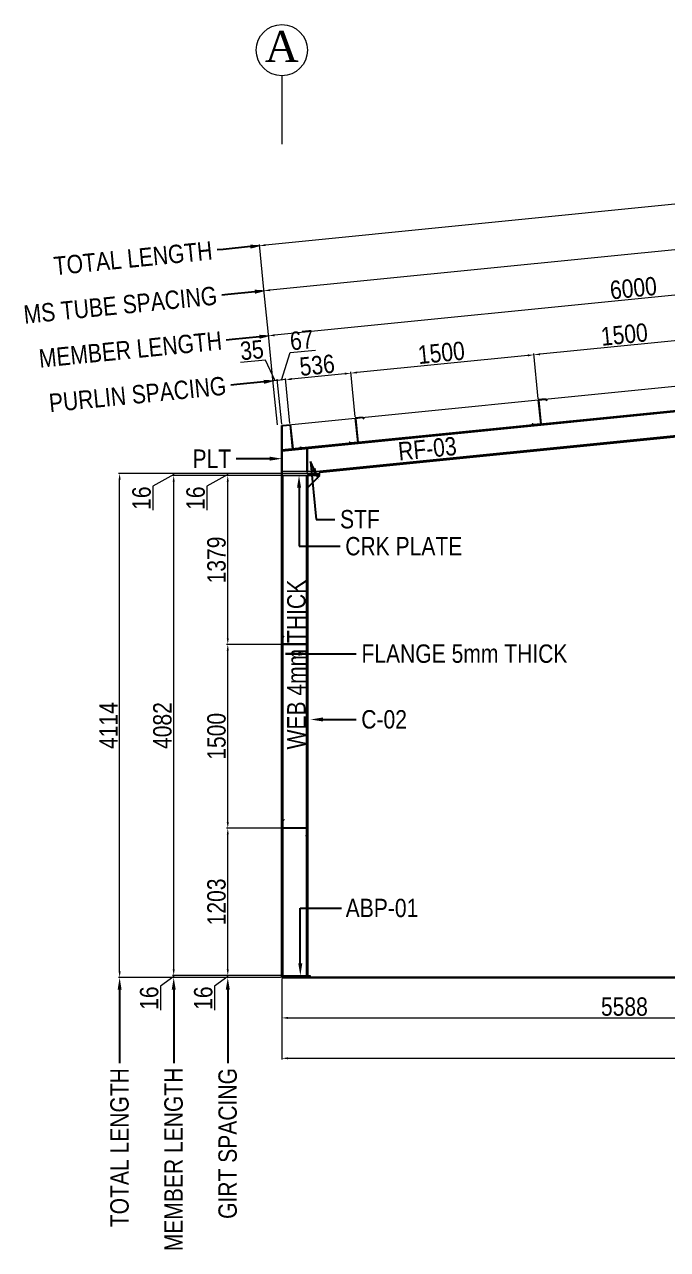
# Model space of a CAD drawing. Header units: millimetres. Extents: x 0 to 2669304, y -3314102 to 0.
# Drawn here: x 2306220 to 2311464, y -3178268 to -3168270 of the extents above; entities that cross this region are included whole.
import ezdxf
from ezdxf import colors
from ezdxf.entities.mleader import LeaderData, LeaderLine
from ezdxf.math import Vec2, Vec3

# ---------------------------------------------------------------- set-up
doc = ezdxf.new("R2010")
doc.units = ezdxf.units.MM
doc.header["$LTSCALE"] = 0.4
doc.header["$MEASUREMENT"] = 0
doc.header["$PDMODE"] = 34
doc.linetypes.add('CENTER', pattern=[2, 1.25, -0.25, 0.25, -0.25])
for name, color, linetype, lineweight in [('Base Plate', 114, 'Continuous', 20), ('CRK Plate', 54, 'Continuous', 20), ('Dim1', 147, 'Continuous', 20), ('Grid', 202, 'CENTER', 18), ('Outer Line', 1, 'Continuous', 30), ('PLT', 34, 'Continuous', 15), ('Roof Sheet1', 253, 'Continuous', 0), ('Steel', 1, 'Continuous', 30)]:
    doc.layers.add(name, color=color, linetype=linetype, lineweight=lineweight)
for name, color, linetype in [('Purlan', 46, 'Continuous'), ('stifners', 94, 'Continuous'), ('Thin', 6, 'Continuous')]:
    doc.layers.add(name, color=color, linetype=linetype)
doc.styles.add('style2', font='ARIALN.TTF')
doc.dimstyles.new('H.M.A', dxfattribs={"dimtxt": 37.0005, "dimasz": 20, "dimexe": 8, "dimexo": 10, "dimgap": 5, "dimtad": 3, "dimdec": 0, "dimrnd": 1, "dimzin": 0, "dimdsep": 46, "dimtxsty": 'style2', "dimcen": 0.09, "dimclrd": 152, "dimclre": 152, "dimclrt": 1, "dimadec": 0, "dimazin": 0, "dimtfac": 1, "dimtdec": 0, "dimtix": 1, "dimtmove": 1, "dimatfit": 3, "dimfxl": 0, "dimtolj": 1, "dimtzin": 0, "dimlwd": 5, "dimlwe": 5, "dimarcsym": 0})

# ---------------------------------------------------------------- blocks, each defined once
blk = doc.blocks.new('A$C252068E4')
at = {"layer": 'Purlan'}
h = blk.add_hatch(color=256, dxfattribs=at)
h.dxf.hatch_style = 1
h.paths.add_polyline_path([(69.9, 200), (9.9, 200), (0, 190.1), (1.1, 189), (10.5, 198.5), (68.4, 198.5), (68.4, 0), (128.4, 0), (138.3, 9.9), (137.2, 11), (127.8, 1.5), (69.9, 1.5)])
for p, q in [((9.9, 200), (0, 190.1)), ((9.9, 200), (69.9, 200)), ((69.9, 200), (69.9, 1.5)), ((1.1, 189), (0, 190.1)), ((10.5, 198.5), (1.1, 189)), ((10.5, 198.5), (68.4, 198.5)), ((68.4, 198.5), (68.4, 0)), ((69.9, 1.5), (127.8, 1.5)), ((127.8, 1.5), (137.2, 11)), ((128.4, 0), (138.3, 9.9)), ((138.3, 9.9), (137.2, 11)), ((68.4, 0), (128.4, 0))]:
    blk.add_line(p, q, dxfattribs=at)
blk = doc.blocks.new('*D637')
at = {"layer": 'Defpoints', "color": 0}
for p in [(2310374.8, -3170965.8), (2311904.1, -3171184.3), (2310411.5, -3171333.6)]:
    blk.add_point(p, dxfattribs=at)
at = {"layer": 'Dim1', "color": 152, "lineweight": 5}
for p, q in [((2311817.6, -3170821.5), (2310424.5, -3170960.8)), ((2311903.1, -3171174.4), (2311866.3, -3170806.6)), ((2310410.6, -3171323.6), (2310373.8, -3170955.9))]:
    blk.add_line(p, q, dxfattribs=at)
at = {"layer": 'Dim1', "color": 152}
for points in [[(2311816.8, -3170813.3), (2311818.4, -3170829.8), (2311867.3, -3170816.6)], [(2310423.7, -3170952.6), (2310425.4, -3170969.1), (2310374.8, -3170965.8)]]:
    blk.add_solid(points, dxfattribs=at)
at = {"layer": 'Dim1', "color": 1, "insert": (2311111.9, -3170800.1), "char_height": 150, "attachment_point": 5, "rotation": 5.71037, "style": 'style2'}
blk.add_mtext('\\A1;1500', dxfattribs=at)
blk = doc.blocks.new('*D638')
at = {"layer": 'Defpoints', "color": 0}
for p in [(2308882.2, -3171115.1), (2310411.5, -3171333.6), (2308919, -3171482.8)]:
    blk.add_point(p, dxfattribs=at)
at = {"layer": 'Dim1', "color": 152, "lineweight": 5}
for p, q in [((2310410.6, -3171323.6), (2310373.8, -3170955.9)), ((2310325, -3170970.8), (2308932, -3171110.1)), ((2308918, -3171472.9), (2308881.2, -3171105.1))]:
    blk.add_line(p, q, dxfattribs=at)
at = {"layer": 'Dim1', "color": 152}
for points in [[(2310324.2, -3170962.5), (2310325.9, -3170979.1), (2310374.8, -3170965.8)], [(2308931.1, -3171101.8), (2308932.8, -3171118.4), (2308882.2, -3171115.1)]]:
    blk.add_solid(points, dxfattribs=at)
at = {"layer": 'Dim1', "color": 1, "insert": (2309619.4, -3170949.3), "char_height": 150, "attachment_point": 5, "rotation": 5.71037, "style": 'style2'}
blk.add_mtext('\\A1;1500', dxfattribs=at)
blk = doc.blocks.new('*D639')
at = {"layer": 'Defpoints', "color": 0}
for p in [(2308349, -3171168.4), (2308385.8, -3171536.1), (2308919, -3171482.8)]:
    blk.add_point(p, dxfattribs=at)
at = {"layer": 'Dim1', "color": 152, "lineweight": 5}
for p, q in [((2308384.8, -3171526.2), (2308348, -3171158.4)), ((2308832.5, -3171120), (2308398.7, -3171163.4)), ((2308918, -3171472.9), (2308881.2, -3171105.1))]:
    blk.add_line(p, q, dxfattribs=at)
at = {"layer": 'Dim1', "color": 152}
for points in [[(2308397.9, -3171155.1), (2308399.6, -3171171.7), (2308349, -3171168.4)], [(2308831.6, -3171111.8), (2308833.3, -3171128.3), (2308882.2, -3171115.1)]]:
    blk.add_solid(points, dxfattribs=at)
at = {"layer": 'Dim1', "color": 1, "insert": (2308606.5, -3171050.6), "char_height": 150, "attachment_point": 5, "rotation": 5.71037, "style": 'style2'}
blk.add_mtext('\\A1;536', dxfattribs=at)
blk = doc.blocks.new('*D640')
at = {"layer": 'Defpoints', "color": 0}
for p in [(2308281.9, -3171175.1), (2308318.7, -3171542.9), (2308385.8, -3171536.1)]:
    blk.add_point(p, dxfattribs=at)
at = {"layer": 'Dim1', "color": 152, "lineweight": 5}
for p, q in [((2308315.4, -3171171.7), (2308387, -3170948.1)), ((2308387, -3170948.1), (2308592.8, -3170927.5)), ((2308317.7, -3171532.9), (2308280.9, -3171165.1)), ((2308384.8, -3171526.2), (2308348, -3171158.4)), ((2308349, -3171168.4), (2308281.9, -3171175.1)), ((2308349, -3171168.4), (2308281.9, -3171175.1))]:
    blk.add_line(p, q, dxfattribs=at)
at = {"layer": 'Dim1', "color": 1, "insert": (2308480.8, -3170846.7), "char_height": 150, "attachment_point": 5, "rotation": 5.71037, "style": 'style2'}
blk.add_mtext('\\A1;67', dxfattribs=at)
blk = doc.blocks.new('*D641')
at = {"layer": 'Defpoints', "color": 0}
for p in [(2308246.7, -3171178.6), (2308283.5, -3171546.4), (2308318.7, -3171542.9)]:
    blk.add_point(p, dxfattribs=at)
at = {"layer": 'Dim1', "color": 152, "lineweight": 5}
for p, q in [((2308186.5, -3171008.4), (2307980.4, -3171029)), ((2308264.3, -3171176.9), (2308186.5, -3171008.4)), ((2308317.7, -3171532.9), (2308280.9, -3171165.1)), ((2308282.5, -3171536.4), (2308245.7, -3171168.7)), ((2308281.9, -3171175.1), (2308246.7, -3171178.6)), ((2308281.9, -3171175.1), (2308246.7, -3171178.6))]:
    blk.add_line(p, q, dxfattribs=at)
at = {"layer": 'Dim1', "color": 1, "insert": (2308074.3, -3170927.5), "char_height": 150, "attachment_point": 5, "rotation": 5.71037, "style": 'style2'}
blk.add_mtext('\\A1;35', dxfattribs=at)
blk = doc.blocks.new('*D643')
at = {"layer": 'Defpoints', "color": 0}
for p in [(2314216.9, -3170581.6), (2308209.9, -3170810.9), (2308246.7, -3171178.6)]:
    blk.add_point(p, dxfattribs=at)
at = {"layer": 'Dim1', "color": 152, "lineweight": 5}
for p, q in [((2314130.4, -3170218.9), (2308259.7, -3170805.9)), ((2314215.9, -3170571.7), (2314179.2, -3170203.9)), ((2308245.7, -3171168.7), (2308208.9, -3170800.9))]:
    blk.add_line(p, q, dxfattribs=at)
at = {"layer": 'Dim1', "color": 152}
for points in [[(2314129.6, -3170210.6), (2314131.2, -3170227.2), (2314180.2, -3170213.9)], [(2308258.9, -3170797.6), (2308260.5, -3170814.2), (2308209.9, -3170810.9)]]:
    blk.add_solid(points, dxfattribs=at)
at = {"layer": 'Dim1', "color": 1, "insert": (2311185.9, -3170421.3), "char_height": 150, "attachment_point": 5, "rotation": 5.71037, "style": 'style2'}
blk.add_mtext('\\A1;6000', dxfattribs=at)
blk = doc.blocks.new('*D645')
at = {"layer": 'Defpoints', "color": 0}
for p in [(2316570, -3169603.5), (2308136.4, -3170075.4), (2308173.2, -3170443.2)]:
    blk.add_point(p, dxfattribs=at)
at = {"layer": 'Dim1', "color": 152, "lineweight": 5}
for p, q in [((2316483.4, -3169240.8), (2308186.1, -3170070.5)), ((2316569, -3169593.6), (2316532.2, -3169225.8)), ((2308172.2, -3170433.2), (2308135.4, -3170065.5))]:
    blk.add_line(p, q, dxfattribs=at)
at = {"layer": 'Dim1', "color": 152}
for points in [[(2316482.6, -3169232.5), (2316484.3, -3169249.1), (2316533.2, -3169235.8)], [(2308185.3, -3170062.2), (2308187, -3170078.8), (2308136.4, -3170075.4)]]:
    blk.add_solid(points, dxfattribs=at)
at = {"layer": 'Dim1', "color": 1, "insert": (2312325.7, -3169564.5), "char_height": 150, "attachment_point": 5, "rotation": 5.71037, "style": 'style2'}
blk.add_mtext('\\A1;8439', dxfattribs=at)
blk = doc.blocks.new('*D653')
at = {"layer": 'Defpoints', "color": 0}
for p in [(2307877.6, -3176032.4), (2308318.7, -3176032.4), (2308318.7, -3176048.4)]:
    blk.add_point(p, dxfattribs=at)
at = {"layer": 'Dim1', "color": 152, "lineweight": 5}
for p, q in [((2307877.6, -3176040.4), (2307769.8, -3176118.8)), ((2308308.7, -3176032.4), (2307867.6, -3176032.4)), ((2308308.7, -3176048.4), (2307867.6, -3176048.4)), ((2307877.6, -3176048.4), (2307877.6, -3176032.4)), ((2307877.6, -3176048.4), (2307877.6, -3176032.4)), ((2307769.8, -3176118.8), (2307769.8, -3176313.3))]:
    blk.add_line(p, q, dxfattribs=at)
at = {"layer": 'Dim1', "color": 1, "insert": (2307678.2, -3176216.1), "char_height": 150, "attachment_point": 5, "rotation": 90, "style": 'style2'}
blk.add_mtext('\\A1;16', dxfattribs=at)
blk = doc.blocks.new('*D654')
at = {"layer": 'Defpoints', "color": 0}
for p in [(2307877.6, -3174829.4), (2308318.7, -3174829.4), (2308318.7, -3176032.4)]:
    blk.add_point(p, dxfattribs=at)
at = {"layer": 'Dim1', "color": 152, "lineweight": 5}
for p, q in [((2308308.7, -3174829.4), (2307867.6, -3174829.4)), ((2307877.6, -3175982.4), (2307877.6, -3174879.4)), ((2308308.7, -3176032.4), (2307867.6, -3176032.4))]:
    blk.add_line(p, q, dxfattribs=at)
at = {"layer": 'Dim1', "color": 152}
for points in [[(2307869.3, -3174879.4), (2307886, -3174879.4), (2307877.6, -3174829.4)], [(2307869.3, -3175982.4), (2307886, -3175982.4), (2307877.6, -3176032.4)]]:
    blk.add_solid(points, dxfattribs=at)
at = {"layer": 'Dim1', "color": 1, "insert": (2307786.1, -3175430.9), "char_height": 150, "attachment_point": 5, "rotation": 90, "style": 'style2'}
blk.add_mtext('\\A1;1203', dxfattribs=at)
blk = doc.blocks.new('*D646')
at = {"layer": 'Defpoints', "color": 0}
for p in [(2307877.6, -3173329.4), (2308318.7, -3173329.4), (2308318.7, -3174829.4)]:
    blk.add_point(p, dxfattribs=at)
at = {"layer": 'Dim1', "color": 152, "lineweight": 5}
for p, q in [((2308308.7, -3173329.4), (2307867.6, -3173329.4)), ((2307877.6, -3174779.4), (2307877.6, -3173379.4)), ((2308308.7, -3174829.4), (2307867.6, -3174829.4))]:
    blk.add_line(p, q, dxfattribs=at)
at = {"layer": 'Dim1', "color": 152}
for points in [[(2307869.3, -3173379.4), (2307886, -3173379.4), (2307877.6, -3173329.4)], [(2307869.3, -3174779.4), (2307886, -3174779.4), (2307877.6, -3174829.4)]]:
    blk.add_solid(points, dxfattribs=at)
at = {"layer": 'Dim1', "color": 1, "insert": (2307786.1, -3174079.4), "char_height": 150, "attachment_point": 5, "rotation": 90, "style": 'style2'}
blk.add_mtext('\\A1;1500', dxfattribs=at)
blk = doc.blocks.new('*D647')
at = {"layer": 'Defpoints', "color": 0}
for p in [(2307877.6, -3171950.9), (2308318.7, -3171950.9), (2308318.7, -3173329.4)]:
    blk.add_point(p, dxfattribs=at)
at = {"layer": 'Dim1', "color": 152, "lineweight": 5}
for p, q in [((2308308.7, -3171950.9), (2307867.6, -3171950.9)), ((2307877.6, -3173279.4), (2307877.6, -3172000.9)), ((2308308.7, -3173329.4), (2307867.6, -3173329.4))]:
    blk.add_line(p, q, dxfattribs=at)
at = {"layer": 'Dim1', "color": 152}
for points in [[(2307869.3, -3172000.9), (2307886, -3172000.9), (2307877.6, -3171950.9)], [(2307869.3, -3173279.4), (2307886, -3173279.4), (2307877.6, -3173329.4)]]:
    blk.add_solid(points, dxfattribs=at)
at = {"layer": 'Dim1', "color": 1, "insert": (2307786.1, -3172640.1), "char_height": 150, "attachment_point": 5, "rotation": 90, "style": 'style2'}
blk.add_mtext('\\A1;1379', dxfattribs=at)
blk = doc.blocks.new('*D648')
at = {"layer": 'Defpoints', "color": 0}
for p in [(2307877.6, -3171934.9), (2308318.7, -3171934.9), (2308318.7, -3171950.9)]:
    blk.add_point(p, dxfattribs=at)
at = {"layer": 'Dim1', "color": 152, "lineweight": 5}
for p, q in [((2307877.6, -3171942.9), (2307707.5, -3172038.2)), ((2308308.7, -3171934.9), (2307867.6, -3171934.9)), ((2308308.7, -3171950.9), (2307867.6, -3171950.9)), ((2307877.6, -3171950.9), (2307877.6, -3171934.9)), ((2307877.6, -3171950.9), (2307877.6, -3171934.9)), ((2307707.5, -3172038.2), (2307707.5, -3172232.7))]:
    blk.add_line(p, q, dxfattribs=at)
at = {"layer": 'Dim1', "color": 1, "insert": (2307615.9, -3172135.5), "char_height": 150, "attachment_point": 5, "rotation": 90, "style": 'style2'}
blk.add_mtext('\\A1;16', dxfattribs=at)
blk = doc.blocks.new('*D649')
at = {"layer": 'Defpoints', "color": 0}
for p in [(2307436.6, -3171950.9), (2307877.6, -3171950.9), (2307877.6, -3176032.4)]:
    blk.add_point(p, dxfattribs=at)
at = {"layer": 'Dim1', "color": 152, "lineweight": 5}
for p, q in [((2307867.6, -3171950.9), (2307426.6, -3171950.9)), ((2307436.6, -3175982.4), (2307436.6, -3172000.9)), ((2307867.6, -3176032.4), (2307426.6, -3176032.4))]:
    blk.add_line(p, q, dxfattribs=at)
at = {"layer": 'Dim1', "color": 152}
for points in [[(2307428.3, -3172000.9), (2307444.9, -3172000.9), (2307436.6, -3171950.9)], [(2307428.3, -3175982.4), (2307444.9, -3175982.4), (2307436.6, -3176032.4)]]:
    blk.add_solid(points, dxfattribs=at)
at = {"layer": 'Dim1', "color": 1, "insert": (2307345, -3173991.6), "char_height": 150, "attachment_point": 5, "rotation": 90, "style": 'style2'}
blk.add_mtext('\\A1;4082', dxfattribs=at)
blk = doc.blocks.new('*D650')
at = {"layer": 'Defpoints', "color": 0}
for p in [(2307436.6, -3176032.4), (2307877.6, -3176032.4), (2307877.6, -3176048.4)]:
    blk.add_point(p, dxfattribs=at)
at = {"layer": 'Dim1', "color": 152, "lineweight": 5}
for p, q in [((2307436.6, -3176040.4), (2307328.7, -3176118.8)), ((2307867.6, -3176032.4), (2307426.6, -3176032.4)), ((2307867.6, -3176048.4), (2307426.6, -3176048.4)), ((2307436.6, -3176048.4), (2307436.6, -3176032.4)), ((2307436.6, -3176048.4), (2307436.6, -3176032.4)), ((2307328.7, -3176118.8), (2307328.7, -3176313.3))]:
    blk.add_line(p, q, dxfattribs=at)
at = {"layer": 'Dim1', "color": 1, "insert": (2307237.1, -3176216.1), "char_height": 150, "attachment_point": 5, "rotation": 90, "style": 'style2'}
blk.add_mtext('\\A1;16', dxfattribs=at)
blk = doc.blocks.new('*D651')
at = {"layer": 'Defpoints', "color": 0}
for p in [(2307436.6, -3171934.9), (2307877.6, -3171934.9), (2307877.6, -3171950.9)]:
    blk.add_point(p, dxfattribs=at)
at = {"layer": 'Dim1', "color": 152, "lineweight": 5}
for p, q in [((2307436.6, -3171942.9), (2307266.4, -3172038.2)), ((2307867.6, -3171934.9), (2307426.6, -3171934.9)), ((2307867.6, -3171950.9), (2307426.6, -3171950.9)), ((2307436.6, -3171950.9), (2307436.6, -3171934.9)), ((2307436.6, -3171950.9), (2307436.6, -3171934.9)), ((2307266.4, -3172038.2), (2307266.4, -3172232.7))]:
    blk.add_line(p, q, dxfattribs=at)
at = {"layer": 'Dim1', "color": 1, "insert": (2307174.9, -3172135.5), "char_height": 150, "attachment_point": 5, "rotation": 90, "style": 'style2'}
blk.add_mtext('\\A1;16', dxfattribs=at)
blk = doc.blocks.new('*D652')
at = {"layer": 'Defpoints', "color": 0}
for p in [(2306995.6, -3171934.9), (2307436.6, -3171934.9), (2307436.6, -3176048.4)]:
    blk.add_point(p, dxfattribs=at)
at = {"layer": 'Dim1', "color": 152, "lineweight": 5}
for p, q in [((2307426.6, -3171934.9), (2306985.6, -3171934.9)), ((2306995.6, -3175998.4), (2306995.6, -3171984.9)), ((2307426.6, -3176048.4), (2306985.6, -3176048.4))]:
    blk.add_line(p, q, dxfattribs=at)
at = {"layer": 'Dim1', "color": 152}
for points in [[(2306987.2, -3171984.9), (2307003.9, -3171984.9), (2306995.6, -3171934.9)], [(2306987.2, -3175998.4), (2307003.9, -3175998.4), (2306995.6, -3176048.4)]]:
    blk.add_solid(points, dxfattribs=at)
at = {"layer": 'Dim1', "color": 1, "insert": (2306905.3, -3173991.6), "char_height": 150, "attachment_point": 5, "rotation": 90, "style": 'style2'}
blk.add_mtext('\\A1;4114', dxfattribs=at)
blk = doc.blocks.new('*D655')
at = {"layer": 'Defpoints', "color": 0}
for p in [(2308318.7, -3176048.4), (2313906.7, -3176048.4), (2313906.7, -3176377.8)]:
    blk.add_point(p, dxfattribs=at)
at = {"layer": 'Dim1', "color": 152, "lineweight": 5}
for p, q in [((2308318.7, -3176058.4), (2308318.7, -3176387.8)), ((2313906.7, -3176058.4), (2313906.7, -3176387.8)), ((2308368.7, -3176377.8), (2313856.7, -3176377.8))]:
    blk.add_line(p, q, dxfattribs=at)
at = {"layer": 'Dim1', "color": 152}
for points in [[(2308368.7, -3176369.5), (2308368.7, -3176386.1), (2308318.7, -3176377.8)], [(2313856.7, -3176369.5), (2313856.7, -3176386.1), (2313906.7, -3176377.8)]]:
    blk.add_solid(points, dxfattribs=at)
at = {"layer": 'Dim1', "color": 1, "insert": (2311112.7, -3176286.2), "char_height": 150, "attachment_point": 5, "style": 'style2'}
blk.add_mtext('\\A1;5588', dxfattribs=at)
blk = doc.blocks.new('*D657')
at = {"layer": 'Defpoints', "color": 0}
for p in [(2308318.7, -3176377.8), (2325082.7, -3176377.8), (2325082.7, -3176707.3)]:
    blk.add_point(p, dxfattribs=at)
at = {"layer": 'Dim1', "color": 152, "lineweight": 5}
for p, q in [((2308318.7, -3176387.8), (2308318.7, -3176717.3)), ((2325082.7, -3176387.8), (2325082.7, -3176717.3)), ((2308368.7, -3176707.3), (2325032.7, -3176707.3))]:
    blk.add_line(p, q, dxfattribs=at)
at = {"layer": 'Dim1', "color": 152}
for points in [[(2308368.7, -3176698.9), (2308368.7, -3176715.6), (2308318.7, -3176707.3)], [(2325032.7, -3176698.9), (2325032.7, -3176715.6), (2325082.7, -3176707.3)]]:
    blk.add_solid(points, dxfattribs=at)
at = {"layer": 'Dim1', "color": 1, "insert": (2316700.7, -3176614.6), "char_height": 150, "attachment_point": 5, "style": 'style2'}
blk.add_mtext('\\A1;WIDTH : 16764 O/O OF STEEL LINE', dxfattribs=at)
blk = doc.blocks.new('*D903')
at = {"layer": 'Defpoints', "color": 0}
for p in [(2315323, -3170099.6), (2308173.2, -3170443.2), (2308209.9, -3170810.9)]:
    blk.add_point(p, dxfattribs=at)
at = {"layer": 'Dim1', "color": 152, "lineweight": 5}
for p, q in [((2315236.4, -3169736.9), (2308222.9, -3170438.2)), ((2315322, -3170089.7), (2315285.2, -3169721.9)), ((2308208.9, -3170800.9), (2308172.2, -3170433.2))]:
    blk.add_line(p, q, dxfattribs=at)
at = {"layer": 'Dim1', "color": 152}
for points in [[(2315235.6, -3169728.6), (2315237.3, -3169745.2), (2315286.2, -3169731.9)], [(2308222.1, -3170429.9), (2308223.7, -3170446.5), (2308173.2, -3170443.2)]]:
    blk.add_solid(points, dxfattribs=at)
at = {"layer": 'Dim1', "color": 1, "insert": (2311720.6, -3169996.4), "char_height": 150, "attachment_point": 5, "rotation": 5.71037, "style": 'style2'}
blk.add_mtext('\\A1;7149', dxfattribs=at)

msp = doc.modelspace()

# ---------------------------------------------------------------- linework, layer by layer
at = {"layer": 'Base Plate'}
msp.add_lwpolyline([(2308318.6817, -3176032.3803), (2308548.6817, -3176032.3803), (2308548.6817, -3176048.3803), (2308318.6817, -3176048.3803)], close=True, dxfattribs=at)
at = {"layer": 'CRK Plate'}
for points in [[(2308628.6817, -3171918.8728), (2308318.6817, -3171918.8728), (2308318.6817, -3171934.8728), (2308628.6817, -3171934.8728)], [(2308628.6817, -3171934.8728), (2308318.6817, -3171934.8728), (2308318.6817, -3171950.8728), (2308628.6817, -3171950.8728)]]:
    msp.add_lwpolyline(points, close=True, dxfattribs=at)
at = {"layer": 'Grid', "color": 202, "linetype": 'ByBlock'}
msp.add_line((2308318.6817, -3168688.4726), (2308318.6817, -3169247.5636), dxfattribs=at)
msp.add_circle((2308318.6817, -3168479.118), 209.3546, dxfattribs=at)
at = {"layer": 'Outer Line'}
for p, q in [((2308318.6817, -3171743.8504), (2314257.6848, -3171149.9501)), ((2308318.6817, -3171748.8753), (2314258.1823, -3171154.9253)), ((2308628.6817, -3171918.8728), (2314278.083, -3171353.9327)), ((2308628.6817, -3171923.8978), (2313803.4847, -3171406.4175)), ((2308318.6817, -3176048.3803), (2308318.6817, -3171542.8529)), ((2308318.6817, -3171950.8728), (2308318.6817, -3176032.3803)), ((2308323.6817, -3176032.3803), (2308323.6817, -3171950.8728)), ((2308523.6817, -3176032.3803), (2308523.6817, -3171950.8728)), ((2308528.6817, -3176032.3803), (2308528.6817, -3171950.8728)), ((2308318.6817, -3176048.3803), (2325082.6817, -3176048.3803))]:
    msp.add_line(p, q, dxfattribs=at)
at = {"layer": 'PLT'}
msp.add_lwpolyline([(2308323.6817, -3171748.3753), (2308318.6817, -3171748.8753), (2308318.6817, -3171918.8728), (2308323.6817, -3171918.8728)], close=True, dxfattribs=at)
at = {"layer": 'Roof Sheet1'}
msp.add_line((2308318.6817, -3171542.8529), (2316700.6817, -3170704.6529), dxfattribs=at)
at = {"layer": 'stifners'}
for points in [[(2308528.6817, -3171729.8853), (2308523.6817, -3171730.3853), (2308523.6817, -3171918.8728), (2308528.6817, -3171918.8728)], [(2308628.6817, -3171950.8728), (2308528.6817, -3171950.8728), (2308528.6817, -3172050.8728)]]:
    msp.add_lwpolyline(points, close=True, dxfattribs=at)

# ---------------------------------------------------------------- block references
at = {"layer": 'Steel', "xscale": -1}
for p, rotation in [((2310499.513, -3171525.7658), 5.710566831531469), ((2309006.9572, -3171675.0214), 5.710566831531469), ((2308324.6821, -3173397.783), 270.0000000000479), ((2308324.6821, -3174897.783), 270.0000000000479)]:
    msp.add_blockref('A$C252068E4', p, dxfattribs=dict(at, rotation=rotation))
at = {"layer": 'Steel', "rotation": 5.710566831387709}
msp.add_blockref('A$C252068E4', (2308337.5941, -3171741.9576), dxfattribs=at)

# ---------------------------------------------------------------- texts
at = {"layer": 'Thin', "color": 7, "lineweight": 5, "insert": (2308318.3231, -3168322.4949), "char_height": 252, "attachment_point": 2, "style": 'style2'}
msp.add_mtext('{\\fTimes New Roman|b0|i0|c0|p18;A}', dxfattribs=at)
at = {"layer": 'Thin', "color": 7, "lineweight": 5, "insert": (2309497.8024, -3171656.6272), "char_height": 150, "width": 450.196957, "attachment_point": 2, "rotation": 5.71059314, "style": 'style2'}
msp.add_mtext('RF-03', dxfattribs=at)
at = {"layer": 'Thin', "color": 7, "lineweight": 5, "insert": (2308362.0288, -3173494.3162), "char_height": 150, "attachment_point": 2, "rotation": 90, "style": 'style2'}
msp.add_mtext('WEB 4mm THICK', dxfattribs=at)

# ---------------------------------------------------------------- dimensions: what is measured, and where the dimension line sits
at = {"layer": 'Dim1'}
for base, p1, p2, angle, picture, middle in [((2308136.3902, -3170075.4456), (2316569.9706, -3169603.5217), (2308173.1612, -3170443.1702), 5.7103738, '*D645', (2312325.6821, -3169564.4899)), ((2308173.164, -3170443.1699), (2315322.9724, -3170099.6183), (2308209.9351, -3170810.8945), 5.7103738, '*D903', (2311720.5699, -3169996.4003)), ((2308209.9351, -3170810.8945), (2314216.9319, -3170581.6236), (2308246.7061, -3171178.6191), 5.7103738, '*D643', (2311185.935, -3170421.2633)), ((2310374.776, -3170965.8203), (2311904.1048, -3171184.3094), (2310411.5492, -3171333.5661), 5.7103738, '*D637', (2311111.9414, -3170800.0639)), ((2308882.2197, -3171115.0702), (2310411.5492, -3171333.5661), (2308918.9933, -3171482.8206), 5.7103738, '*D638', (2309619.385, -3170949.3138)), ((2308348.9828, -3171168.3918), (2308918.9933, -3171482.8206), (2308385.7567, -3171536.1442), 5.7103738, '*D639', (2308606.4884, -3171050.5996)), ((2306995.5761, -3171934.8728), (2307436.6113, -3176048.3803), (2307436.6113, -3171934.8728), 90, '*D652', (2306905.2692, -3173991.6266)), ((2307436.6113, -3171950.8728), (2307877.6465, -3176032.3803), (2307877.6465, -3171950.8728), 90, '*D649', (2307345.0254, -3173991.6266)), ((2307877.6465, -3171950.8728), (2308318.6817, -3173329.3803), (2308318.6817, -3171950.8728), 90, '*D647', (2307786.0606, -3172640.1266)), ((2307877.6465, -3173329.3803), (2308318.6817, -3174829.3803), (2308318.6817, -3173329.3803), 90, '*D646', (2307786.0606, -3174079.3803)), ((2307877.6465, -3174829.3803), (2308318.6817, -3176032.3803), (2308318.6817, -3174829.3803), 90, '*D654', (2307786.0606, -3175430.8803))]:
    dim = msp.add_linear_dim(base=base, p1=p1, p2=p2, angle=angle, dimstyle='H.M.A', override={"dimtxt": 150, "dimasz": 50, "dimexe": 10, "dimgap": 15}, dxfattribs=at)
    dim.commit()
    dim.dimension.update_dxf_attribs({"geometry": picture, "text_midpoint": middle})
for base, p1, p2, angle, picture, middle in [((2308281.9078, -3171175.0991), (2308385.7567, -3171536.1442), (2308318.6817, -3171542.8529), 5.7103738, '*D640', (2308401.9101, -3170946.5945)), ((2308246.7075, -3171178.619), (2308318.6817, -3171542.8529), (2308283.4815, -3171546.3729), 5.7103738, '*D641', (2308171.5585, -3171009.8507)), ((2307436.6113, -3171934.8728), (2307877.6465, -3171950.8728), (2307877.6465, -3171934.8728), 90, '*D651', (2307266.4398, -3172053.2201)), ((2307877.6465, -3171934.8728), (2308318.6817, -3171950.8728), (2308318.6817, -3171934.8728), 90, '*D648', (2307707.4751, -3172053.2201)), ((2307436.6113, -3176032.3803), (2307877.6465, -3176048.3803), (2307877.6465, -3176032.3803), 90, '*D650', (2307328.7328, -3176133.7977)), ((2307877.6465, -3176032.3803), (2308318.6817, -3176048.3803), (2308318.6817, -3176032.3803), 90, '*D653', (2307769.768, -3176133.7977))]:
    dim = msp.add_linear_dim(base=base, p1=p1, p2=p2, angle=angle, dimstyle='H.M.A', override={"dimtxt": 150, "dimasz": 50, "dimexe": 10, "dimgap": 15}, dxfattribs=at)
    dim.commit()
    dim.dimension.update_dxf_attribs({"geometry": picture, "text_midpoint": middle, "dimtype": 160})
dim = msp.add_linear_dim(base=(2325082.6817, -3176707.2525), p1=(2308318.6817, -3176377.8164), p2=(2325082.6817, -3176377.8164), text='WIDTH : <> O/O OF STEEL LINE', dimstyle='H.M.A', override={"dimtxt": 150, "dimasz": 50, "dimexe": 10, "dimgap": 15}, dxfattribs=at)
dim.commit()
dim.dimension.update_dxf_attribs({"geometry": '*D657', "text_midpoint": (2316700.6817, -3176614.6434)})
dim = msp.add_linear_dim(base=(2313906.6817, -3176377.8164), p1=(2308318.6817, -3176048.3803), p2=(2313906.6817, -3176048.3803), dimstyle='H.M.A', override={"dimtxt": 150, "dimasz": 50, "dimexe": 10, "dimgap": 15}, dxfattribs=at)
dim.commit()
dim.dimension.update_dxf_attribs({"geometry": '*D655', "text_midpoint": (2311112.6817, -3176286.2305)})

# ---------------------------------------------------------------- leaders
at = {"layer": 'Thin', "color": 7, "lineweight": 5}
ml = msp.add_multileader_mtext('Standard', dxfattribs=at)
ml.set_content('TOTAL LENGTH', color=7, style='style2')
ml.set_leader_properties(color=215)
ml.build(insert=Vec2(0, 0))
ml.multileader.update_dxf_attribs({"dogleg_length": 150, "arrow_head_size": 100})
ctx = ml.context
ctx.base_point, ctx.char_height, ctx.arrow_head_size, ctx.landing_gap_size, ctx.plane_origin, ctx.plane_x_axis, ctx.plane_y_axis = Vec3(2306418.4974, -3170247.2282), 150, 100, 50, Vec3(2391897.8999, -3154165.8282), Vec3(0.995037571, 0.09949991), Vec3(-0.09949991, 0.995037571)
ctx.text_align_type = 1
notes = []
notes.append((ctx, [(1, (1, 1, 0), (2307840.0501, -3170105.0785), (-0.995037571, -0.09949991), 48.7308, [(0, [(2308161.3953, -3170072.9452)], 0, [])])]))
ctx.mtext.insert, ctx.mtext.text_direction, ctx.mtext.rotation, ctx.mtext.alignment, ctx.mtext.flow_direction = Vec3(2307097.4395, -3170102.6772), Vec3(0.995037571, 0.09949991), 0.099664824, 2, 5
ml = msp.add_multileader_mtext('Standard', dxfattribs=at)
ml.set_content('MS TUBE SPACING', color=7, style='style2')
ml.set_leader_properties(color=215)
ml.build(insert=Vec2(0, 0))
ml.multileader.update_dxf_attribs({"dogleg_length": 150, "arrow_head_size": 100})
ctx = ml.context
ctx.base_point, ctx.char_height, ctx.arrow_head_size, ctx.landing_gap_size, ctx.plane_origin, ctx.plane_x_axis, ctx.plane_y_axis = Vec3(2306174.9814, -3170642.9795), 150, 100, 50, Vec3(2391934.6708, -3154533.5518), Vec3(0.995037571, 0.09949991), Vec3(-0.09949991, 0.995037571)
ctx.text_align_type = 1
notes.append((ctx, [(1, (1, 1, 0), (2307876.821, -3170472.8021), (-0.995037571, -0.09949991), 48.7308, [(0, [(2308198.1663, -3170440.6688)], 0, [])])]))
ctx.mtext.insert, ctx.mtext.text_direction, ctx.mtext.rotation, ctx.mtext.alignment, ctx.mtext.flow_direction = Vec3(2306994.0669, -3170484.4147), Vec3(0.995037571, 0.09949991), 0.099664824, 2, 5
ml = msp.add_multileader_mtext('Standard', dxfattribs=at)
ml.set_content('MEMBER LENGTH', color=7, style='style2')
ml.set_leader_properties(color=215)
ml.build(insert=Vec2(0, 0))
ml.multileader.update_dxf_attribs({"dogleg_length": 150, "arrow_head_size": 100})
ctx = ml.context
ctx.base_point, ctx.char_height, ctx.arrow_head_size, ctx.landing_gap_size, ctx.plane_origin, ctx.plane_x_axis, ctx.plane_y_axis = Vec3(2306301.2446, -3171001.7543), 150, 100, 50, Vec3(2391971.4418, -3154901.2755), Vec3(0.995037571, 0.09949991), Vec3(-0.09949991, 0.995037571)
ctx.text_align_type = 1
notes.append((ctx, [(1, (1, 1, 0), (2307913.592, -3170840.5258), (-0.995037571, -0.09949991), 48.7308, [(0, [(2308234.9372, -3170808.3925)], 0, [])])]))
ctx.mtext.insert, ctx.mtext.text_direction, ctx.mtext.rotation, ctx.mtext.alignment, ctx.mtext.flow_direction = Vec3(2307075.584, -3170847.6639), Vec3(0.995037571, 0.09949991), 0.099664824, 2, 5
ml = msp.add_multileader_mtext('Standard', dxfattribs=at)
ml.set_content('PURLIN SPACING', color=7, style='style2')
ml.set_leader_properties(color=215)
ml.build(insert=Vec2(0, 0))
ml.multileader.update_dxf_attribs({"dogleg_length": 150, "arrow_head_size": 100})
ctx = ml.context
ctx.base_point, ctx.char_height, ctx.arrow_head_size, ctx.landing_gap_size, ctx.plane_origin, ctx.plane_x_axis, ctx.plane_y_axis = Vec3(2306381.9981, -3171365.0799), 150, 100, 50, Vec3(2392008.2127, -3155268.9992), Vec3(0.995037571, 0.09949991), Vec3(-0.09949991, 0.995037571)
ctx.text_align_type = 1
notes.append((ctx, [(1, (1, 1, 0), (2307950.3629, -3171208.2495), (-0.995037571, -0.09949991), 48.7308, [(0, [(2308271.7082, -3171176.1162)], 0, [])])]))
ctx.mtext.insert, ctx.mtext.text_direction, ctx.mtext.rotation, ctx.mtext.alignment, ctx.mtext.flow_direction = Vec3(2307134.3463, -3171213.1886), Vec3(0.995037571, 0.09949991), 0.099664824, 2, 5
ml = msp.add_multileader_mtext('Standard', dxfattribs=at)
ml.set_content('PLT', color=7, style='style2')
ml.set_leader_properties(color=215)
ml.build(insert=Vec2(0, 0))
ml.multileader.update_dxf_attribs({"dogleg_length": 150, "arrow_head_size": 100})
ctx = ml.context
ctx.base_point, ctx.char_height, ctx.arrow_head_size, ctx.landing_gap_size, ctx.plane_origin = Vec3(2307548.2308, -3171813.4219), 150, 100, 50, Vec3(2393222.4065, -3164314.5174)
ctx.text_align_type = 1
notes.append((ctx, [(1, (1, 1, 0), (2307995.7339, -3171813.4219), (-1, 0), 48.7308, [(0, [(2308318.6817, -3171813.4219)], 0, [])])]))
ctx.mtext.insert, ctx.mtext.alignment, ctx.mtext.flow_direction = Vec3(2307747.6169, -3171738.4219), 2, 5
ml = msp.add_multileader_mtext('Standard', dxfattribs=at)
ml.set_content('STF', color=7, style='style2')
ml.set_leader_properties(color=215)
ml.build(insert=Vec2(0, 0))
ml.multileader.update_dxf_attribs({"dogleg_length": 150, "arrow_head_size": 100})
ctx = ml.context
ctx.base_point, ctx.char_height, ctx.arrow_head_size, ctx.landing_gap_size, ctx.plane_origin = Vec3(2308751.1694, -3172308.6199), 150, 100, 50, Vec3(2223184.9463, -3179494.1478)
ctx.text_align_type = 1
notes.append((ctx, [(1, (1, 1, 0), (2308597.5874, -3172308.6199), (1, 0), 153.582, [(1, [(2308616.9395, -3171987.616), (2308553.6827, -3171836.6302)], 0, [])])]))
ctx.mtext.insert, ctx.mtext.alignment, ctx.mtext.flow_direction = Vec3(2308955.7738, -3172232.3409), 2, 5
ml = msp.add_multileader_mtext('Standard', dxfattribs=at)
ml.set_content('CRK PLATE', color=7, style='style2')
ml.set_leader_properties(color=215)
ml.build(insert=Vec2(0, 0))
ml.multileader.update_dxf_attribs({"dogleg_length": 150, "arrow_head_size": 100})
ctx = ml.context
ctx.base_point, ctx.char_height, ctx.arrow_head_size, ctx.landing_gap_size, ctx.plane_origin = Vec3(2308794.8267, -3172528.6461), 150, 100, 50, Vec3(2223232.1856, -3180025.0505)
ctx.text_align_type = 1
notes.append((ctx, [(1, (1, 1, 0), (2308458.8582, -3172528.6461), (1, 0), 335.9684, [(0, [(2308458.8582, -3171950.8728)], 0, [])])]))
ctx.mtext.insert, ctx.mtext.alignment, ctx.mtext.flow_direction = Vec3(2309313.4999, -3172452.3671), 2, 5
ml = msp.add_multileader_mtext('Standard', dxfattribs=at)
ml.set_content('FLANGE 5mm THICK', color=7, style='style2')
ml.set_leader_properties(color=215)
ml.build(insert=Vec2(0, 0))
ml.multileader.update_dxf_attribs({"dogleg_length": 150, "arrow_head_size": 100})
ctx = ml.context
ctx.base_point, ctx.char_height, ctx.arrow_head_size, ctx.landing_gap_size, ctx.plane_origin = Vec3(2308925.3614, -3173405.6961), 150, 100, 50, Vec3(2223649.9579, -3165909.2917)
ctx.text_align_type = 1
notes.append((ctx, [(1, (1, 1, 0), (2308876.6305, -3173405.6961), (1, 0), 48.7308, [(1, [(2308553.6827, -3173405.0699), (2308348.6827, -3173405.6961)], 0, [])])]))
ctx.mtext.insert, ctx.mtext.alignment, ctx.mtext.flow_direction = Vec3(2309808.1888, -3173329.4171), 2, 5
ml = msp.add_multileader_mtext('Standard', dxfattribs=at)
ml.set_content('C-02', color=7, style='style2')
ml.set_leader_properties(color=215)
ml.build(insert=Vec2(0, 0))
ml.multileader.update_dxf_attribs({"dogleg_length": 150, "arrow_head_size": 100})
ctx = ml.context
ctx.base_point, ctx.char_height, ctx.arrow_head_size, ctx.landing_gap_size, ctx.plane_origin = Vec3(2308925.3614, -3173941.9846), 150, 100, 50, Vec3(2223649.9579, -3166445.5802)
ctx.text_align_type = 1
notes.append((ctx, [(1, (1, 1, 0), (2308876.6305, -3173941.9846), (1, 0), 48.7308, [(0, [(2308553.6827, -3173941.9846)], 0, [])])]))
ctx.mtext.insert, ctx.mtext.alignment, ctx.mtext.flow_direction = Vec3(2309152.8853, -3173865.7056), 2, 5
ml = msp.add_multileader_mtext('Standard', dxfattribs=at)
ml.set_content('ABP-01', color=7, style='style2')
ml.set_leader_properties(color=215)
ml.build(insert=Vec2(0, 0))
ml.multileader.update_dxf_attribs({"dogleg_length": 150, "arrow_head_size": 100})
ctx = ml.context
ctx.base_point, ctx.char_height, ctx.arrow_head_size, ctx.landing_gap_size, ctx.plane_origin = Vec3(2308805.3793, -3175481.6095), 150, 100, 50, Vec3(2223242.7382, -3167985.205)
ctx.text_align_type = 1
notes.append((ctx, [(1, (1, 1, 0), (2308469.4109, -3175481.6095), (1, 0), 335.9684, [(0, [(2308469.4109, -3176032.3803)], 0, [])])]))
ctx.mtext.insert, ctx.mtext.alignment, ctx.mtext.flow_direction = Vec3(2309135.5294, -3175405.3305), 2, 5
ml = msp.add_multileader_mtext('Standard', dxfattribs=at)
ml.set_content('TOTAL LENGTH', color=7, style='style2')
ml.set_leader_properties(color=215)
ml.build(insert=Vec2(0, 0))
ml.multileader.update_dxf_attribs({"dogleg_length": 150, "arrow_head_size": 100})
ctx = ml.context
ctx.base_point, ctx.char_height, ctx.arrow_head_size, ctx.landing_gap_size, ctx.plane_origin, ctx.plane_x_axis, ctx.plane_y_axis = Vec3(2306995.5761, -3178126.6734), 150, 100, 50, Vec3(2299499.1717, -3091144.6555), Vec3(0, 1), Vec3(-1, 0)
ctx.text_align_type = 1
notes.append((ctx, [(1, (1, 1, 0), (2306995.5761, -3176698.0313), (0, -1), 48.7308, [(0, [(2306995.5761, -3176048.3803)], 0, [])])]))
ctx.mtext.insert, ctx.mtext.text_direction, ctx.mtext.rotation, ctx.mtext.alignment, ctx.mtext.flow_direction = Vec3(2306919.2971, -3177436.7178), Vec3(0, 1), 1.570796327, 2, 5
ml = msp.add_multileader_mtext('Standard', dxfattribs=at)
ml.set_content('MEMBER LENGTH', color=7, style='style2')
ml.set_leader_properties(color=215)
ml.build(insert=Vec2(0, 0))
ml.multileader.update_dxf_attribs({"dogleg_length": 150, "arrow_head_size": 100})
ctx = ml.context
ctx.base_point, ctx.char_height, ctx.arrow_head_size, ctx.landing_gap_size, ctx.plane_origin, ctx.plane_x_axis, ctx.plane_y_axis = Vec3(2307436.6113, -3178318.4197), 150, 100, 50, Vec3(2299940.2069, -3091144.6555), Vec3(0, 1), Vec3(-1, 0)
ctx.text_align_type = 1
notes.append((ctx, [(1, (1, 1, 0), (2307436.6113, -3176698.0313), (0, -1), 48.7308, [(0, [(2307436.6113, -3176048.3803)], 0, [])])]))
ctx.mtext.insert, ctx.mtext.text_direction, ctx.mtext.rotation, ctx.mtext.alignment, ctx.mtext.flow_direction = Vec3(2307360.3323, -3177532.5909), Vec3(0, 1), 1.570796327, 2, 5
ml = msp.add_multileader_mtext('Standard', dxfattribs=at)
ml.set_content('GIRT SPACING', color=7, style='style2')
ml.set_leader_properties(color=215)
ml.build(insert=Vec2(0, 0))
ml.multileader.update_dxf_attribs({"dogleg_length": 150, "arrow_head_size": 100})
ctx = ml.context
ctx.base_point, ctx.char_height, ctx.arrow_head_size, ctx.landing_gap_size, ctx.plane_origin, ctx.plane_x_axis, ctx.plane_y_axis = Vec3(2307877.6465, -3178058.4265), 150, 100, 50, Vec3(2300381.2421, -3091144.6555), Vec3(0, 1), Vec3(-1, 0)
ctx.text_align_type = 1
notes.append((ctx, [(1, (1, 1, 0), (2307877.6465, -3176698.0313), (0, -1), 48.7308, [(0, [(2307877.6465, -3176048.3803)], 0, [])])]))
ctx.mtext.insert, ctx.mtext.text_direction, ctx.mtext.rotation, ctx.mtext.alignment, ctx.mtext.flow_direction = Vec3(2307801.3675, -3177402.5943), Vec3(0, 1), 1.570796327, 2, 5
for ctx, leaders in notes:
    for number, flags, end, landing, length, lines in leaders:
        leader = LeaderData()
        leader.index, (leader.has_last_leader_line, leader.has_dogleg_vector, leader.attachment_direction) = number, flags
        leader.last_leader_point, leader.dogleg_vector, leader.dogleg_length = Vec3(end), Vec3(landing), length
        for number, points, colour, breaks in lines:
            line = LeaderLine()
            line.index, line.vertices, line.color, line.breaks = number, Vec3.list(points), colors.encode_raw_color(colour), breaks
            leader.lines.append(line)
        ctx.leaders.append(leader)

doc.saveas('drawing.dxf')
